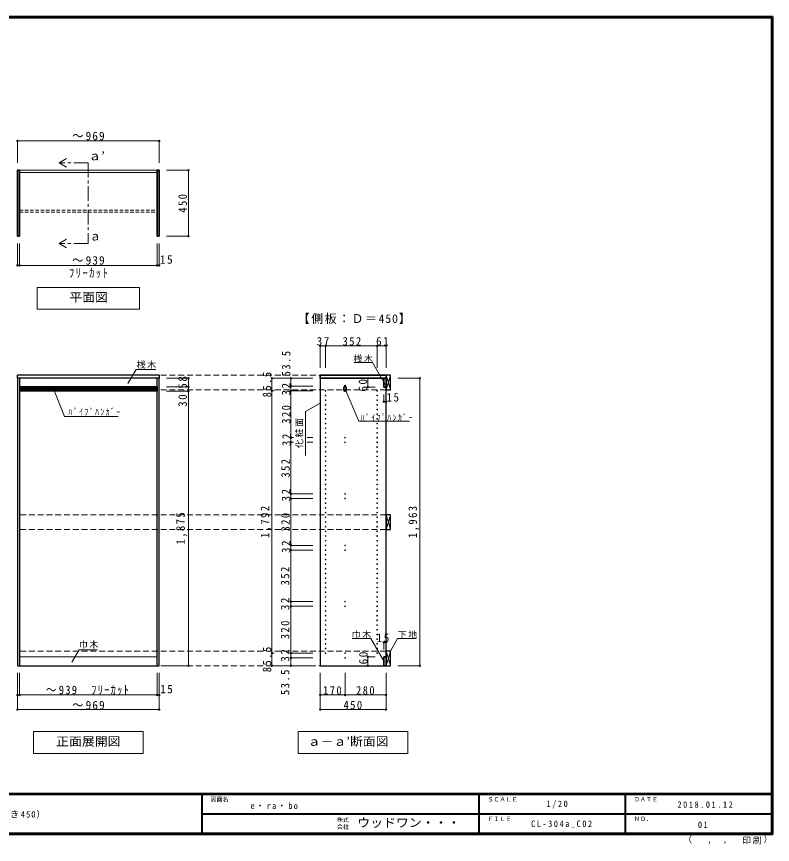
# Model space of a CAD drawing. Units: millimetres at full size, sheet at 1:20; some dimension numbers follow another scale. Extents: x -3922 to 3878, y -2932 to 2722.
# Drawn here: x -1287 to 3878, y -2932 to 2722 of the extents above; entities that cross this region are included whole.
import ezdxf
from ezdxf.enums import TextEntityAlignment as Align

# ---------------------------------------------------------------- set-up
doc = ezdxf.new("R2010")
doc.units = ezdxf.units.MM
doc.header["$LTSCALE"] = 20
doc.header["$PDMODE"] = 32
doc.header["$PDSIZE"] = 10
for name, pattern in [('CHAIN1', [8, 5, -1, 1, -1]), ('DASHED1', [1.8, 1.2, -0.6]), ('DASHED2', [3, 2, -1])]:
    doc.linetypes.add(name, pattern=pattern)
for name, color, linetype, lineweight in [('0-2_本体', 2, 'Continuous', 35), ('0-5_側板', 4, 'Continuous', 9), ('0-6_ﾊﾟｲﾌﾟﾊﾝｶﾞｰ', 4, 'Continuous', 9), ('0-7_桟木・巾木', 2, 'Continuous', 35), ('0-8_引き出し', 3, 'Continuous', 25), ('0-A_文字', 7, 'Continuous', 18), ('0-B_寸法', 7, 'Continuous', 9), ('F-1_枠', 6, 'Continuous', 40)]:
    doc.layers.add(name, color=color, linetype=linetype, lineweight=lineweight)
doc.layers.add('F-A_文字', color=7, linetype='Continuous')
doc.styles.add('ＭＳ ゴシック', font='')
doc.styles.get('ＭＳ ゴシック').set_extended_font_data('MS Gothic')

msp = doc.modelspace()

# ---------------------------------------------------------------- linework, layer by layer
at = {"layer": '0-2_本体'}
for p, q in [((-1281.53, 1672.73), (-1266.53, 1672.73)), ((-1281.53, 1222.73), (-1281.53, 1672.73)), ((-1266.53, 1222.73), (-1266.53, 1672.73)), ((-327.53, 1672.73), (-312.53, 1672.73)), ((-327.53, 1222.73), (-327.53, 1672.73)), ((-312.53, 1222.73), (-312.53, 1672.73)), ((-1281.53, 1222.73), (-1266.53, 1222.73)), ((-327.53, 1222.73), (-312.53, 1222.73)), ((787.47, 272.73), (1237.47, 272.73)), ((1237.47, 272.73), (1237.47, 251.73))]:
    msp.add_line(p, q, dxfattribs=at)
at = {"layer": '0-2_本体', "color": 3, "lineweight": 25}
for p, q in [((-1281.53, 251.73), (-1281.53, 272.73)), ((-312.53, 272.73), (-1281.53, 272.73)), ((-312.53, 251.73), (-1281.53, 251.73)), ((-1266.53, 251.73), (-1266.53, -1711.27)), ((-327.53, -1711.27), (-327.53, 251.73)), ((-312.53, 272.73), (-312.53, 251.73)), ((-312.53, -1711.27), (-312.53, 251.73))]:
    msp.add_line(p, q, dxfattribs=at)
msp.add_lwpolyline([(-1281.53, 251.73), (-1281.53, -1711.27), (-312.53, -1711.27)], dxfattribs=at)
at = {"layer": '0-2_本体'}
msp.add_lwpolyline([(1237.47, 251.73), (787.47, 251.73), (787.47, 272.73)], dxfattribs=at)
at = {"layer": '0-5_側板', "color": 3, "lineweight": 25}
for p, q in [((1237.47, 251.73), (787.47, 251.73)), ((1237.47, -1711.27), (1237.47, 251.73))]:
    msp.add_line(p, q, dxfattribs=at)
msp.add_lwpolyline([(787.47, 251.73), (787.47, -1711.27), (1237.47, -1711.27)], dxfattribs=at)
at = {"layer": '0-5_側板'}
for centre in [(957.47, 198.23), (824.47, 166.23), (824.47, 134.23), (957.47, 166.23), (1176.47, 166.23), (1176.47, 134.23), (824.47, 102.23), (824.47, 70.23), (1176.47, 102.23), (1176.47, 70.23), (824.47, 38.23), (824.47, 6.23), (1176.47, 38.23), (1176.47, 6.23), (824.47, -25.77), (824.47, -57.77), (1176.47, -25.77), (1176.47, -57.77), (824.47, -89.77), (1176.47, -89.77), (824.47, -121.77), (824.47, -153.77), (957.47, -153.77), (1176.47, -121.77), (1176.47, -153.77), (824.47, -185.77), (824.47, -217.77), (957.47, -185.77), (1176.47, -185.77), (1176.47, -217.77), (824.47, -249.77), (824.47, -281.77), (1176.47, -249.77), (1176.47, -281.77), (824.47, -313.77), (1176.47, -313.77), (824.47, -345.77), (824.47, -377.77), (1176.47, -345.77), (1176.47, -377.77), (824.47, -409.77), (824.47, -441.77), (1176.47, -409.77), (1176.47, -441.77), (824.47, -473.77), (824.47, -505.77), (1176.47, -473.77), (1176.47, -505.77), (824.47, -537.77), (957.47, -537.77), (1176.47, -537.77), (824.47, -569.77), (824.47, -601.77), (957.47, -569.77), (1176.47, -569.77), (1176.47, -601.77), (824.47, -633.77), (824.47, -665.77), (1176.47, -633.77), (1176.47, -665.77), (824.47, -697.77), (824.47, -729.77), (1176.47, -697.77), (1176.47, -729.77), (824.47, -761.77), (824.47, -793.77), (1176.47, -761.77), (1176.47, -793.77), (824.47, -825.77), (1176.47, -825.77), (824.47, -857.77), (824.47, -889.77), (957.47, -889.77), (1176.47, -857.77), (1176.47, -889.77), (824.47, -921.77), (824.47, -953.77), (957.47, -921.77), (1176.47, -921.77), (1176.47, -953.77), (824.47, -985.77), (824.47, -1017.77), (1176.47, -985.77), (1176.47, -1017.77), (824.47, -1049.77), (1176.47, -1049.77), (824.47, -1081.77), (824.47, -1113.77), (1176.47, -1081.77), (1176.47, -1113.77), (824.47, -1145.77), (824.47, -1177.77), (1176.47, -1145.77), (1176.47, -1177.77), (824.47, -1209.77), (824.47, -1241.77), (1176.47, -1209.77), (1176.47, -1241.77), (824.47, -1273.77), (957.47, -1273.77), (1176.47, -1273.77), (824.47, -1305.77), (824.47, -1337.77), (957.47, -1305.77), (1176.47, -1305.77), (1176.47, -1337.77), (824.47, -1369.77), (824.47, -1401.77), (1176.47, -1369.77), (1176.47, -1401.77), (824.47, -1433.77), (824.47, -1465.77), (1176.47, -1433.77), (1176.47, -1465.77), (824.47, -1497.77), (1176.47, -1497.77), (824.47, -1529.77), (824.47, -1561.77), (1176.47, -1529.77), (1176.47, -1561.77), (824.47, -1593.77), (824.47, -1625.77), (957.47, -1625.77), (1176.47, -1593.77), (1176.47, -1625.77), (957.47, -1657.77)]:
    msp.add_circle(centre, 2.5, dxfattribs=at)
at = {"layer": '0-6_ﾊﾟｲﾌﾟﾊﾝｶﾞｰ', "linetype": 'DASHED1'}
for p, q in [((-1266.53, 1400.23), (-327.53, 1400.23)), ((-1266.53, 1385.23), (-327.53, 1385.23))]:
    msp.add_line(p, q, dxfattribs=at)
at = {"layer": '0-6_ﾊﾟｲﾌﾟﾊﾝｶﾞｰ', "color": 3, "lineweight": 25}
for p, q in [((-1266.53, 193.73), (-1266.53, 163.73)), ((-327.53, 193.73), (-1266.53, 193.73)), ((-327.53, 193.73), (-327.53, 163.73)), ((-327.53, 163.73), (-1266.53, 163.73))]:
    msp.add_line(p, q, dxfattribs=at)
at = {"layer": '0-6_ﾊﾟｲﾌﾟﾊﾝｶﾞｰ'}
for p, q in [((-1266.53, 184.73), (-327.53, 184.73)), ((-1266.53, 180.73), (-327.53, 180.73)), ((-1266.53, 176.73), (-327.53, 176.73)), ((-1266.53, 172.73), (-327.53, 172.73))]:
    msp.add_line(p, q, dxfattribs=at)
at = {"layer": '0-6_ﾊﾟｲﾌﾟﾊﾝｶﾞｰ', "color": 7, "lineweight": 18}
for p, q in [((-1251.53, 193.73), (-1251.53, 163.73)), ((-342.53, 193.73), (-342.53, 163.73))]:
    msp.add_line(p, q, dxfattribs=at)
at = {"layer": '0-6_ﾊﾟｲﾌﾟﾊﾝｶﾞｰ', "color": 2, "lineweight": 35}
for p, q in [((949.97, 186.23), (949.97, 171.23)), ((964.97, 186.23), (964.97, 171.23))]:
    msp.add_line(p, q, dxfattribs=at)
at = {"layer": '0-6_ﾊﾟｲﾌﾟﾊﾝｶﾞｰ', "color": 7, "lineweight": 18}
for centre, radius, start, end in [((996.07, 184.72), 46.13, 162.96035, 178.115), ((957.47, 198.23), 5.5, 0, 180), ((918.86, 184.72), 46.13, 1.885, 17.03965)]:
    msp.add_arc(centre, radius, start, end, dxfattribs=at)
at = {"layer": '0-6_ﾊﾟｲﾌﾟﾊﾝｶﾞｰ', "color": 2, "lineweight": 35}
for centre, start, end in [((957.47, 186.23), 0, 180), ((957.47, 171.23), 180, 0)]:
    msp.add_arc(centre, 7.5, start, end, dxfattribs=at)
at = {"layer": '0-7_桟木・巾木', "color": 7, "lineweight": 18}
for p, q in [((-1266.53, 1672.73), (-327.53, 1672.73)), ((-1266.53, 1657.73), (-327.53, 1657.73)), ((-327.53, 191.73), (-1266.53, 191.73)), ((-1266.53, -1651.27), (-327.53, -1651.27))]:
    msp.add_line(p, q, dxfattribs=at)
at = {"layer": '0-7_桟木・巾木'}
for p, q in [((1237.47, 251.73), (1222.47, 251.73)), ((1222.47, 191.73), (1222.47, 251.73)), ((1237.47, 251.73), (1237.47, 191.73)), ((1222.47, -1651.27), (1237.47, -1651.27)), ((1237.47, -1651.27), (1237.47, -1711.27))]:
    msp.add_line(p, q, dxfattribs=at)
for points in [[(1237.47, 191.73), (1225.97, 191.73), (1222.47, 191.73)], [(1237.47, -1711.27), (1222.47, -1711.27), (1222.47, -1651.27)]]:
    msp.add_lwpolyline(points, dxfattribs=at)
at = {"layer": '0-8_引き出し'}
for p, q in [((1237.47, 272.73), (1237.47, 172.73)), ((1267.47, 272.73), (1237.47, 272.73)), ((1267.47, 172.73), (1267.47, 272.73)), ((1237.47, 172.73), (1267.47, 172.73)), ((1237.47, -681.27), (1237.47, -781.27)), ((1267.47, -681.27), (1237.47, -681.27)), ((1267.47, -781.27), (1267.47, -681.27)), ((1237.47, -781.27), (1267.47, -781.27)), ((1237.47, -1611.27), (1237.47, -1711.27)), ((1267.47, -1611.27), (1237.47, -1611.27)), ((1267.47, -1711.27), (1267.47, -1611.27)), ((1237.47, -1711.27), (1267.47, -1711.27))]:
    msp.add_line(p, q, dxfattribs=at)
at = {"layer": '0-8_引き出し', "color": 7, "lineweight": 18}
for p, q in [((1237.47, 172.73), (1267.47, 272.73)), ((1237.47, 272.73), (1267.47, 172.73)), ((1237.47, -781.27), (1267.47, -681.27)), ((1237.47, -681.27), (1267.47, -781.27)), ((1237.47, -1711.27), (1267.47, -1611.27)), ((1237.47, -1611.27), (1267.47, -1711.27))]:
    msp.add_line(p, q, dxfattribs=at)
at = {"layer": '0-A_文字'}
for p, q in [((-997.03, 1722.73), (-945.07, 1752.73)), ((-997.03, 1722.73), (-945.07, 1692.73)), ((-997.03, 1172.73), (-945.07, 1202.73)), ((-997.03, 1172.73), (-945.07, 1142.73)), ((-1147.03, 872.73), (-1147.03, 722.73)), ((-447.03, 872.73), (-1147.03, 872.73)), ((-447.03, 872.73), (-447.03, 722.73)), ((-1147.03, 722.73), (-447.03, 722.73)), ((1144.12, 358.32), (1018.09, 358.32)), ((1230.8, 208.2), (1144.12, 358.32)), ((-525.94, 216.5), (-471.12, 311.47)), ((-336.53, 311.47), (-471.12, 311.47)), ((-1035.49, 178.73), (-958.63, -9.72)), ((958.91, 177.98), (1052.36, -42.02)), ((787.47, 82.66), (687.47, 24.93)), ((687.47, -275.07), (687.47, 24.93)), ((-592.01, -9.72), (-958.63, -9.72)), ((1052.36, -42.02), (1397.36, -42.02)), ((1267.47, -1611.27), (1316.89, -1525.68)), ((1316.89, -1525.68), (1442.91, -1525.68)), ((-908.8, -1686.83), (-860.04, -1602.39)), ((-860.04, -1602.39), (-734.02, -1602.39)), ((-422.03, -2161.27), (-422.03, -2311.27)), ((1387.47, -2161.27), (1387.47, -2311.27)), ((-1172.03, -2311.27), (-422.03, -2311.27)), ((637.47, -2311.27), (1387.47, -2311.27))]:
    msp.add_line(p, q, dxfattribs=at)
at = {"layer": '0-A_文字', "linetype": 'CHAIN1'}
msp.add_line((-797.03, 1722.73), (-997.03, 1722.73), dxfattribs=at)
msp.add_lwpolyline([(-797.03, 1722.73), (-797.03, 1172.73), (-997.03, 1172.73)], dxfattribs=at)
at = {"layer": '0-A_文字'}
for points in [[(1226.07, -1687.41), (1132.69, -1525.68), (1006.66, -1525.68)], [(-422.03, -2161.27), (-1172.03, -2161.27), (-1172.03, -2311.27)], [(1387.47, -2161.27), (637.47, -2161.27), (637.47, -2311.27)]]:
    msp.add_lwpolyline(points, dxfattribs=at)
at = {"layer": '0-B_寸法', "color": 4}
for p, q in [((-1281.53, 1872.73), (-312.53, 1872.73)), ((-1281.53, 1872.73), (-1281.53, 1722.73)), ((-312.53, 1872.73), (-312.53, 1722.73)), ((-112.53, 1672.73), (-262.53, 1672.73)), ((-112.53, 1672.73), (-112.53, 1222.73)), ((-112.53, 1222.73), (-262.53, 1222.73)), ((-1281.53, 1022.73), (-1281.53, 1172.73)), ((-1266.53, 1022.73), (-1266.53, 1172.73)), ((-327.53, 1022.73), (-327.53, 1172.73)), ((-312.53, 1022.73), (-312.53, 1172.73)), ((-1281.53, 1022.73), (-1266.53, 1022.73)), ((-1266.53, 1022.73), (-327.53, 1022.73)), ((-327.53, 1022.73), (-312.53, 1022.73)), ((787.47, 472.73), (787.47, 322.73)), ((787.47, 472.73), (1237.47, 472.73)), ((824.47, 472.73), (824.47, 322.73)), ((1176.47, 472.73), (1176.47, 322.73)), ((1237.47, 472.73), (1237.47, 322.73)), ((-112.53, 251.73), (-262.53, 251.73)), ((-112.53, 193.73), (-112.53, 251.73)), ((457.47, 251.73), (457.47, -1711.27)), ((457.47, 251.73), (587.47, 251.73)), ((587.47, 251.73), (587.47, 198.23)), ((737.47, 251.73), (587.47, 251.73)), ((1112.47, 251.73), (1112.47, 191.73)), ((1112.47, 251.73), (1162.47, 251.73)), ((1467.47, 251.73), (1317.47, 251.73)), ((1467.47, 251.73), (1467.47, -1711.27)), ((-112.53, 193.73), (-262.53, 193.73)), ((-112.53, 163.73), (-112.53, 193.73)), ((587.47, 198.23), (587.47, 166.23)), ((737.47, 198.23), (587.47, 198.23)), ((1112.47, 191.73), (1162.47, 191.73)), ((-112.53, 163.73), (-262.53, 163.73)), ((-112.53, -1711.27), (-112.53, 163.73)), ((457.47, 166.23), (472.48, 166.23)), ((587.47, 166.23), (587.47, -153.77)), ((737.47, 166.23), (587.47, 166.23)), ((1222.47, 91.73), (1222.47, 141.73)), ((1237.47, 91.73), (1237.47, 141.73)), ((1222.47, 91.73), (1237.47, 91.73)), ((587.47, -153.77), (587.47, -185.77)), ((605.96, -153.77), (587.47, -153.77)), ((737.47, -153.77), (697.72, -153.77)), ((587.47, -185.77), (587.47, -537.77)), ((605.96, -185.77), (587.47, -185.77)), ((737.47, -185.77), (697.72, -185.77)), ((587.47, -537.77), (587.47, -569.77)), ((737.47, -537.77), (587.47, -537.77)), ((587.47, -569.77), (587.47, -889.77)), ((737.47, -569.77), (587.47, -569.77)), ((587.47, -889.77), (587.47, -921.77)), ((737.47, -889.77), (587.47, -889.77)), ((737.47, -921.77), (587.47, -921.77)), ((587.47, -1273.77), (587.47, -921.77)), ((587.47, -1305.77), (587.47, -1273.77)), ((587.47, -1273.77), (737.47, -1273.77)), ((587.47, -1625.77), (587.47, -1305.77)), ((587.47, -1305.77), (737.47, -1305.77)), ((1222.47, -1551.27), (1237.47, -1551.27)), ((1222.47, -1551.27), (1222.47, -1601.27)), ((1237.47, -1551.27), (1237.47, -1601.27)), ((457.47, -1625.77), (472.48, -1625.77)), ((587.47, -1657.77), (587.47, -1625.77)), ((587.47, -1625.77), (737.47, -1625.77)), ((587.47, -1711.27), (587.47, -1657.77)), ((587.47, -1657.77), (737.47, -1657.77)), ((1112.47, -1651.27), (1112.47, -1711.27)), ((1112.47, -1651.27), (1162.47, -1651.27)), ((-112.53, -1711.27), (-262.53, -1711.27)), ((457.47, -1711.27), (587.47, -1711.27)), ((587.47, -1711.27), (737.47, -1711.27)), ((1112.47, -1711.27), (1162.47, -1711.27)), ((1467.47, -1711.27), (1317.47, -1711.27)), ((-1281.53, -1911.27), (-1281.53, -1761.27)), ((-1266.53, -1911.27), (-1266.53, -1761.27)), ((-327.53, -1911.27), (-327.53, -1761.27)), ((-312.53, -1911.27), (-312.53, -1761.27)), ((787.47, -2011.27), (787.47, -1761.27)), ((957.47, -1911.27), (957.47, -1761.27)), ((1237.47, -2011.27), (1237.47, -1761.27)), ((-1266.53, -1911.27), (-1281.53, -1911.27)), ((-1281.53, -2011.27), (-1281.53, -1911.27)), ((-327.53, -1911.27), (-1266.53, -1911.27)), ((-312.53, -1911.27), (-327.53, -1911.27)), ((-312.53, -2011.27), (-312.53, -1911.27)), ((787.47, -1911.27), (1237.47, -1911.27)), ((-1281.53, -2011.27), (-312.53, -2011.27)), ((787.47, -2011.27), (1237.47, -2011.27))]:
    msp.add_line(p, q, dxfattribs=at)
at = {"layer": '0-B_寸法', "color": 4, "linetype": 'DASHED2'}
for p, q in [((1237.47, 272.73), (-1281.53, 272.73)), ((1237.47, 172.73), (-1281.53, 172.73)), ((1237.47, -681.27), (-1281.53, -681.27)), ((1237.47, -781.27), (-1281.53, -781.27)), ((1237.47, -1611.27), (-1281.53, -1611.27)), ((1237.47, -1711.27), (-1281.53, -1711.27))]:
    msp.add_line(p, q, dxfattribs=at)
at = {"layer": '0-B_寸法'}
for p in [(-1281.53, 1872.73), (-312.53, 1872.73), (-112.53, 1672.73), (-112.53, 1222.73), (-1281.53, 1022.73), (-1266.53, 1022.73), (-327.53, 1022.73), (-312.53, 1022.73), (787.47, 472.73), (824.47, 472.73), (1176.47, 472.73), (1237.47, 472.73), (-112.53, 251.73), (457.47, 251.73), (587.47, 251.73), (1112.47, 251.73), (1467.47, 251.73), (-112.53, 193.73), (457.47, 166.23), (587.47, 198.23), (587.47, 166.23), (1112.47, 191.73), (-112.53, 163.73), (1222.47, 91.73), (1237.47, 91.73), (587.47, -153.77), (587.47, -185.77), (587.47, -537.77), (587.47, -569.77), (587.47, -889.77), (587.47, -921.77), (587.47, -1273.77), (587.47, -1305.77), (1222.47, -1551.27), (1237.47, -1551.27), (457.47, -1625.77), (587.47, -1625.77), (587.47, -1657.77), (1112.47, -1651.27), (-112.53, -1711.27), (457.47, -1711.27), (587.47, -1711.27), (1112.47, -1711.27), (1467.47, -1711.27), (-1281.53, -1911.27), (-1266.53, -1911.27), (-327.53, -1911.27), (-312.53, -1911.27), (787.47, -1911.27), (957.47, -1911.27), (1237.47, -1911.27), (-1281.53, -2011.27), (-312.53, -2011.27), (787.47, -2011.27), (1237.47, -2011.27)]:
    msp.add_point(p, dxfattribs=at)
at = {"layer": 'F-1_枠'}
for p, q in [((-3922.03, 2722.29), (3877.97, 2722.29)), ((-3922.03, 2718.96), (3877.97, 2718.96)), ((-3922.03, 2715.63), (3877.97, 2715.63)), ((3871.3, 2722.29), (3871.3, -2864.37)), ((3874.63, 2722.29), (3874.63, -2864.37)), ((3877.97, 2722.29), (3877.97, -2864.37)), ((3877.97, -2587.71), (-3922.03, -2587.71)), ((3877.97, -2591.04), (-3922.03, -2591.04)), ((-22.03, -2591.04), (-22.03, -2857.71)), ((1871.3, -2591.04), (1871.3, -2857.71)), ((2871.3, -2591.04), (2871.3, -2857.71)), ((-22.03, -2724.37), (3871.3, -2724.38)), ((3877.97, -2857.71), (-3922.03, -2857.71)), ((3877.97, -2861.04), (-3922.03, -2861.04)), ((3877.97, -2864.37), (-3922.03, -2864.37))]:
    msp.add_line(p, q, dxfattribs=at)

# ---------------------------------------------------------------- texts
at = {"layer": '0-A_文字', "style": 'ＭＳ ゴシック', "width": 1.1}
for s, p in [('ａ’', (-797.03, 1722.73)), ('平面図', (-927.03, 757.73)), ('正面展開図', (-1017.03, -2276.27)), ('ａ－ａ’断面図', (702.47, -2276.27))]:
    msp.add_text(s, height=58.65, dxfattribs=at).set_placement(p, align=Align.BOTTOM_LEFT)
at = {"layer": '0-A_文字', "style": 'ＭＳ ゴシック'}
msp.add_text('ａ', height=58.65, dxfattribs=at).set_placement((-789.82, 1175.27), align=Align.BOTTOM_LEFT)
at = {"layer": '0-A_文字', "attachment_point": 7, "style": 'ＭＳ ゴシック'}
for s, insert, char_height in [('\\T1.15;【側板：Ｄ＝450】', (634.97, 622.73), 58.65), ('\\T1.17;桟木', (1014.12, 358.32), 43.99), ('\\T1.17;桟木', (-466.53, 317.22), 43.99), ('\\T1.39;\\W0.85;ﾊﾟｲﾌﾟﾊﾝｶﾞｰ', (-932.58, -3.05), 43.99), ('\\T1.39;\\W0.85;ﾊﾟｲﾌﾟﾊﾝｶﾞｰ', (1063.85, -42.02), 43.99), ('\\T1.17;巾木', (1002.69, -1525.68), 43.99), ('\\T1.17;下地', (1316.89, -1525.68), 43.99), ('\\T1.17;巾木', (-862.16, -1594.41), 43.99), ('\\T1.28;\\W0.95;e・ra・bo', (311.3, -2691.04), 43.99)]:
    msp.add_mtext(s, dxfattribs=dict(at, insert=insert, char_height=char_height))
at = {"layer": '0-A_文字', "insert": (672.47, -225.07), "char_height": 43.99, "attachment_point": 7, "rotation": 90, "style": 'ＭＳ ゴシック'}
msp.add_mtext('\\T1.17;化粧面', dxfattribs=at)
at = {"layer": '0-B_寸法', "char_height": 58.65, "attachment_point": 7, "style": 'ＭＳ ゴシック'}
for s, insert in [('\\T1.21;\\W0.95;～969', (-907.03, 1876.7)), ('\\T1.21;\\W0.95;～939', (-907.03, 1026.81)), ('\\T1.27;\\W0.95;15', (-306.96, 1032.73)), ('\\T1.28;\\W0.9;ﾌﾘｰｶｯﾄ', (-929.53, 936.07)), ('\\T1.27;\\W0.95;37', (763.47, 473.94)), ('\\T1.27;\\W0.9;352', (940.47, 473.94)), ('\\T1.27;\\W0.95;61', (1169.47, 473.94)), ('\\T1.27;\\W0.95;15', (1240.36, 91.73)), ('\\T1.27;\\W0.95;15', (1173.62, -1551.27)), ('\\T1.23;\\W0.9;～939\u3000ﾌﾘｰｶｯﾄ', (-1087.03, -1911.34)), ('\\T1.27;\\W0.95;15', (-306.01, -1901.27)), ('\\T1.27;\\W0.9;170', (807.47, -1910.06)), ('\\T1.27;\\W0.9;280', (1032.47, -1910.06)), ('\\T1.21;\\W0.95;～969', (-907.03, -2011.11)), ('\\T1.27;\\W0.9;450', (946.93, -2010.06))]:
    msp.add_mtext(s, dxfattribs=dict(at, insert=insert))
at = {"layer": '0-B_寸法', "char_height": 58.65, "attachment_point": 7, "rotation": 90, "style": 'ＭＳ ゴシック'}
for s, insert in [('\\T1.27;\\W0.9;450', (-122.53, 1382.73)), ('\\T1.28;\\W0.9;53.5', (584.86, 264.81)), ('\\T1.28;\\W0.9;85.5', (454.15, 121.48)), ('\\T1.27;\\W0.95;58', (-122.53, 180.23)), ('\\T1.27;\\W0.95;60', (1109.27, 160.86)), ('\\T1.27;\\W0.95;32', (584.86, 134.1)), ('\\T1.27;\\W0.95;30', (-122.53, 56.23)), ('\\T1.27;\\W0.9;320', (584.86, -58.77)), ('\\T1.27;\\W0.95;32', (587.47, -212.27)), ('\\T1.27;\\W0.9;352', (580.56, -426.77)), ('\\T1.27;\\W0.95;32', (583.96, -589.89)), ('\\T1.28;\\W0.9;1,875', (-122.53, -883.77)), ('\\T1.28;\\W0.9;1,792', (454.15, -839.77)), ('\\T1.27;\\W0.9;320', (580.56, -794.77)), ('\\T1.28;\\W0.9;1,963', (1464.15, -839.77)), ('\\T1.27;\\W0.95;32', (583.96, -941.89)), ('\\T1.27;\\W0.9;352', (577.47, -1162.77)), ('\\T1.27;\\W0.95;32', (577.47, -1332.27)), ('\\T1.27;\\W0.9;320', (577.47, -1530.77)), ('\\T1.28;\\W0.9;85.5', (454.15, -1756.02)), ('\\T1.27;\\W0.95;32', (577.47, -1684.27)), ('\\T1.27;\\W0.95;60', (1112.47, -1702.05)), ('\\T1.28;\\W0.9;53.5', (577.47, -1911.84))]:
    msp.add_mtext(s, dxfattribs=dict(at, insert=insert))
at = {"layer": 'F-A_文字', "style": 'ＭＳ ゴシック'}
for s, height, p in [('図面名', 29.33, (37.97, -2647.71)), ('ＳＣＡＬＥ', 29.33, (1931.3, -2647.71)), ('ＤＡＴＥ', 29.33, (2931.3, -2647.71)), ('株式', 29.33, (901.3, -2787.04)), ('ＦＩＬＥ', 29.33, (1931.3, -2781.04)), ('ＮＯ．', 29.33, (2931.3, -2781.04)), ('会社', 29.33, (901.3, -2835.04)), ('（', 43.99, (3267.32, -2933.25)), ('）', 43.99, (3816.9, -2930.46)), (',', 43.99, (3432.15, -2933.25)), (',', 43.99, (3538.1, -2931.39))]:
    msp.add_text(s, height=height, dxfattribs=at).set_placement(p, align=Align.BOTTOM_LEFT)
at = {"layer": 'F-A_文字', "style": 'ＭＳ ゴシック', "width": 1.1}
msp.add_text('ウッドワン・・・', height=58.65, dxfattribs=at).set_placement((1041.3, -2831.04), align=Align.BOTTOM_LEFT)
at = {"layer": 'F-A_文字', "char_height": 43.99, "attachment_point": 7, "style": 'ＭＳ ゴシック'}
for s, insert in [('\\T1.38;\\W0.9;1/20', (2333.8, -2687.71)), ('\\T1.39;\\W0.85;2018.01.12', (3228.8, -2682.71)), ('\\T1.19;収納内部パーツ\u3000e・ra・bo\u3000モデルプランＣＬ－３０４（奥行き450）', (-3415.36, -2754.37)), ('\\T1.39;\\W0.85;CL-304a_C02', (2228.8, -2821.04)), ('\\T1.36;\\W0.9;01', (3368.8, -2821.04)), ('\\T1.17;印刷', (3670.07, -2932.32))]:
    msp.add_mtext(s, dxfattribs=dict(at, insert=insert))

doc.saveas('drawing.dxf')
